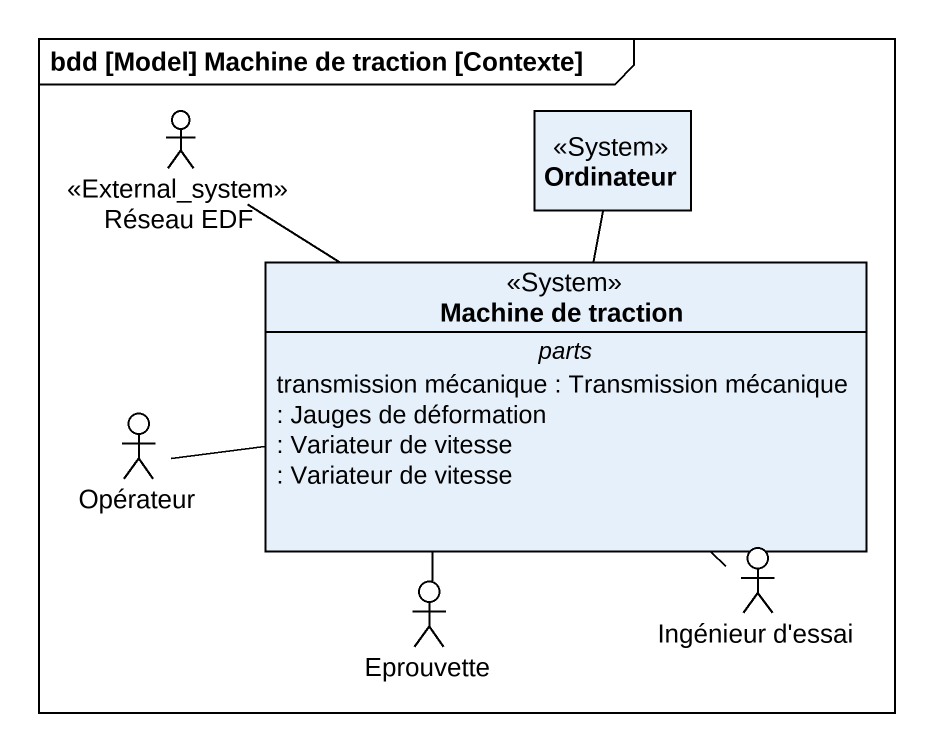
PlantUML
@startuml
mainframe bdd [Model] Machine de traction [Contexte]
allowmixing
hide circle
hide empty members
actor "Réseau EDF" as Réseau_EDF <<External_system>>
class Ordinateur <<System>>
class "Machine de traction" as Machine_de_traction <<System>> {
  -- parts --
  transmission mécanique : Transmission mécanique
  : Jauges de déformation
  : Variateur de vitesse
  : Variateur de vitesse
}
actor Opérateur
actor Eprouvette
actor "Ingénieur d'essai" as Ingénieur_d_essai
Réseau_EDF -- Machine_de_traction
Machine_de_traction -up- Ordinateur
Opérateur -right- Machine_de_traction
Eprouvette -up- Machine_de_traction
Ingénieur_d_essai -up- Machine_de_traction
@enduml
